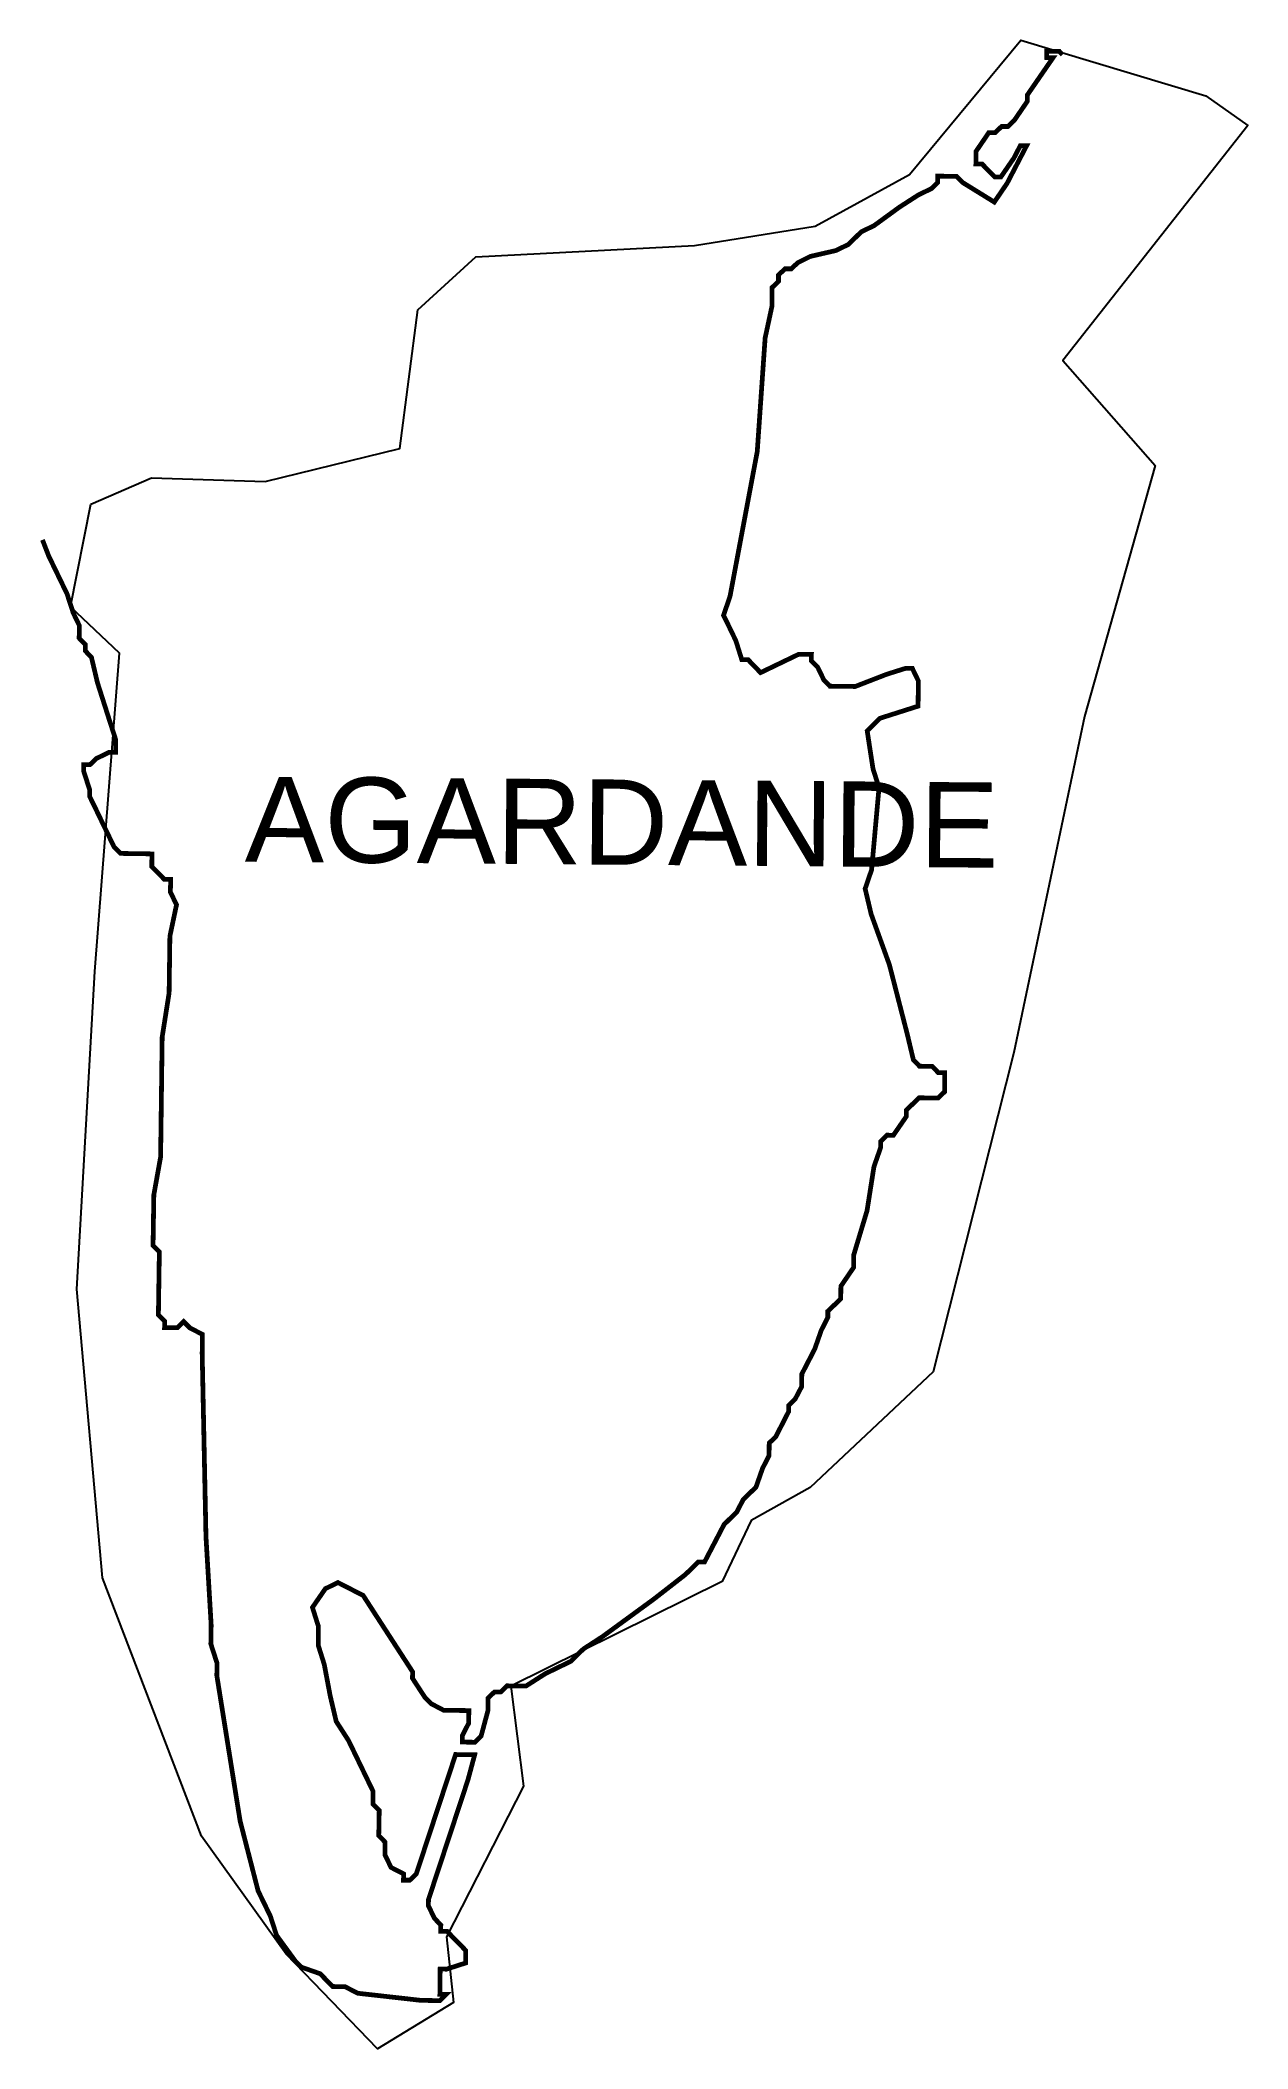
# Model space of a CAD drawing. Header units: metres. Extents: x 287654 to 288421, y 2021575 to 2022850.
import ezdxf

# ---------------------------------------------------------------- set-up
doc = ezdxf.new("R2010")
doc.units = ezdxf.units.M
for name, color, linetype in [('HIGH TIDE LINE', 6, 'Continuous'), ('village', 3, 'Continuous'), ('VILLAGE NAME', 250, 'Continuous')]:
    doc.layers.add(name, color=color, linetype=linetype)
doc.styles.get("Standard").update_dxf_attribs({"font": 'calibri.ttf'})

msp = doc.modelspace()

# ---------------------------------------------------------------- linework, layer by layer
at = {"layer": 'HIGH TIDE LINE', "lineweight": 0}
msp.add_lwpolyline([(288303.3, 2022841.2, 3.01, 3.01, 0), (288301.3, 2022843.3, 3.01, 3.01, 0), (288293.3, 2022843.4, 3.01, 3.01, 0), (288293.3, 2022839.4, 3.01, 3.01, 0), (288297.3, 2022839.3, 3.01, 3.01, 0), (288280.9, 2022815.5, 3.01, 3.01, 0), (288280.9, 2022811.5, 3.01, 3.01, 0), (288272.7, 2022799.5, 3.01, 3.01, 0), (288268.6, 2022795.6, 3.01, 3.01, 0), (288264.6, 2022795.6, 3.01, 3.01, 0), (288260.6, 2022791.7, 3.01, 3.01, 0), (288256.5, 2022791.7, 3.01, 3.01, 0), (288248.4, 2022779.8, 3.01, 3.01, 0), (288248.3, 2022771.8, 3.01, 3.01, 0), (288252.3, 2022771.7, 3.01, 3.01, 0), (288260.2, 2022763.6, 3.01, 3.01, 0), (288264.2, 2022763.6, 3.01, 3.01, 0), (288272.4, 2022775.5, 3.01, 3.01, 0), (288276.5, 2022783.4, 3.01, 3.01, 0), (288280.5, 2022783.4, 3.01, 3.01, 0), (288268.1, 2022759.5, 3.01, 3.01, 0), (288260, 2022747.6, 3.01, 3.01, 0), (288240.1, 2022759.9, 3.01, 3.01, 0), (288236.1, 2022763.9, 3.01, 3.01, 0), (288224.1, 2022764.1, 3.01, 3.01, 0), (288224.1, 2022760.1, 3.01, 3.01, 0), (288220, 2022756.1, 3.01, 3.01, 0), (288211.9, 2022752.2, 3.01, 3.01, 0), (288199.8, 2022744.4, 3.01, 3.01, 0), (288183.6, 2022732.6, 3.01, 3.01, 0), (288175.5, 2022728.7, 3.01, 3.01, 0), (288167.4, 2022720.7, 3.01, 3.01, 0), (288159.3, 2022716.8, 3.01, 3.01, 0), (288143.2, 2022713.1, 3.01, 3.01, 0), (288135.2, 2022709.1, 3.01, 3.01, 0), (288131.1, 2022705.2, 3.01, 3.01, 0), (288127.1, 2022705.2, 3.01, 3.01, 0), (288123, 2022701.3, 3.01, 3.01, 0), (288123, 2022697.3, 3.01, 3.01, 0), (288118.9, 2022693.3, 3.01, 3.01, 0), (288118.8, 2022681.3, 3.01, 3.01, 0), (288114.5, 2022661.3, 3.01, 3.01, 0), (288109.5, 2022589.2, 3.01, 3.01, 0), (288092.2, 2022497.2, 3.01, 3.01, 0), (288088.1, 2022485.2, 3.01, 3.01, 0), (288092, 2022477.2, 3.01, 3.01, 0), (288095.9, 2022469.1, 3.01, 3.01, 0), (288099.7, 2022457, 3.01, 3.01, 0), (288103.7, 2022457, 3.01, 3.01, 0), (288111.6, 2022448.8, 3.01, 3.01, 0), (288135.9, 2022460.5, 3.01, 3.01, 0), (288143.9, 2022460.4, 3.01, 3.01, 0), (288143.8, 2022456.4, 3.01, 3.01, 0), (288147.8, 2022452.4, 3.01, 3.01, 0), (288151.7, 2022444.3, 3.01, 3.01, 0), (288155.6, 2022440.2, 3.01, 3.01, 0), (288171.7, 2022440, 3.01, 3.01, 0), (288191.8, 2022447.8, 3.01, 3.01, 0), (288203.9, 2022451.6, 3.01, 3.01, 0), (288207.9, 2022451.6, 3.01, 3.01, 0), (288211.8, 2022443.5, 3.01, 3.01, 0), (288211.6, 2022427.5, 3.01, 3.01, 0), (288187.4, 2022419.8, 3.01, 3.01, 0), (288183.4, 2022415.8, 3.01, 3.01, 0), (288179.3, 2022411.8, 3.01, 3.01, 0), (288183, 2022387.7, 3.01, 3.01, 0), (288186.8, 2022375.7, 3.01, 3.01, 0), (288182.1, 2022323.6, 3.01, 3.01, 0), (288178, 2022311.6, 3.01, 3.01, 0), (288181.8, 2022295.5, 3.01, 3.01, 0), (288193.4, 2022263.3, 3.01, 3.01, 0), (288204.8, 2022219, 3.01, 3.01, 0), (288208.6, 2022203, 3.01, 3.01, 0), (288212.5, 2022198.9, 3.01, 3.01, 0), (288220.6, 2022198.8, 3.01, 3.01, 0), (288224.5, 2022194.7, 3.01, 3.01, 0), (288228.5, 2022194.7, 3.01, 3.01, 0), (288228.4, 2022182.6, 3.01, 3.01, 0), (288224.3, 2022178.7, 3.01, 3.01, 0), (288212.3, 2022178.8, 3.01, 3.01, 0), (288208.2, 2022174.9, 3.01, 3.01, 0), (288204.1, 2022170.9, 3.01, 3.01, 0), (288204.1, 2022166.9, 3.01, 3.01, 0), (288195.9, 2022155, 3.01, 3.01, 0), (288191.9, 2022155.1, 3.01, 3.01, 0), (288187.8, 2022151.1, 3.01, 3.01, 0), (288187.8, 2022147.1, 3.01, 3.01, 0), (288183.6, 2022135.1, 3.01, 3.01, 0), (288179.2, 2022107.1, 3.01, 3.01, 0), (288170.8, 2022079.2, 3.01, 3.01, 0), (288170.7, 2022071.1, 3.01, 3.01, 0), (288162.6, 2022059.2, 3.01, 3.01, 0), (288162.5, 2022051.2, 3.01, 3.01, 0), (288158.4, 2022047.2, 3.01, 3.01, 0), (288154.3, 2022043.3, 3.01, 3.01, 0), (288154.3, 2022039.3, 3.01, 3.01, 0), (288150.2, 2022031.3, 3.01, 3.01, 0), (288146, 2022019.3, 3.01, 3.01, 0), (288137.8, 2022003.4, 3.01, 3.01, 0), (288137.7, 2021995.4, 3.01, 3.01, 0), (288133.5, 2021987.4, 3.01, 3.01, 0), (288129.5, 2021983.5, 3.01, 3.01, 0), (288129.4, 2021979.5, 3.01, 3.01, 0), (288125.3, 2021971.5, 3.01, 3.01, 0), (288121.2, 2021963.5, 3.01, 3.01, 0), (288117.1, 2021959.6, 3.01, 3.01, 0), (288117, 2021951.6, 3.01, 3.01, 0), (288112.9, 2021943.6, 3.01, 3.01, 0), (288108.7, 2021931.6, 3.01, 3.01, 0), (288104.7, 2021927.7, 3.01, 3.01, 0), (288100.6, 2021923.7, 3.01, 3.01, 0), (288096.5, 2021915.8, 3.01, 3.01, 0), (288088.4, 2021907.8, 3.01, 3.01, 0), (288084.3, 2021899.9, 3.01, 3.01, 0), (288076, 2021884, 3.01, 3.01, 0), (288072, 2021884, 3.01, 3.01, 0), (288063.9, 2021876.1, 3.01, 3.01, 0), (288043.6, 2021860.3, 3.01, 3.01, 0), (288011.3, 2021836.7, 3.01, 3.01, 0), (287999.1, 2021828.8, 3.01, 3.01, 0), (287995.1, 2021824.9, 3.01, 3.01, 0), (287991, 2021820.9, 3.01, 3.01, 0), (287982.9, 2021817, 3.01, 3.01, 0), (287974.9, 2021813.1, 3.01, 3.01, 0), (287962.7, 2021805.3, 3.01, 3.01, 0), (287950.7, 2021805.4, 3.01, 3.01, 0), (287946.6, 2021801.5, 3.01, 3.01, 0), (287942.6, 2021801.5, 3.01, 3.01, 0), (287938.6, 2021797.6, 3.01, 3.01, 0), (287938.5, 2021789.6, 3.01, 3.01, 0), (287934.2, 2021773.6, 3.01, 3.01, 0), (287930.2, 2021769.6, 3.01, 3.01, 0), (287922.2, 2021769.7, 3.01, 3.01, 0), (287922.2, 2021773.7, 3.01, 3.01, 0), (287926.3, 2021781.7, 3.01, 3.01, 0), (287926.4, 2021789.7, 3.01, 3.01, 0), (287910.4, 2021789.9, 3.01, 3.01, 0), (287902.4, 2021794.1, 3.01, 3.01, 0), (287898.5, 2021798.1, 3.01, 3.01, 0), (287890.6, 2021810.2, 3.01, 3.01, 0), (287890.7, 2021814.3, 3.01, 3.01, 0), (287867.1, 2021850.7, 3.01, 3.01, 0), (287859.3, 2021862.8, 3.01, 3.01, 0), (287843.3, 2021871, 3.01, 3.01, 0), (287835.3, 2021867.1, 3.01, 3.01, 0), (287827.1, 2021855.2, 3.01, 3.01, 0), (287830.9, 2021843.1, 3.01, 3.01, 0), (287830.8, 2021831.1, 3.01, 3.01, 0), (287834.6, 2021819, 3.01, 3.01, 0), (287838.4, 2021798.9, 3.01, 3.01, 0), (287842.2, 2021782.8, 3.01, 3.01, 0), (287850, 2021770.7, 3.01, 3.01, 0), (287865.6, 2021738.4, 3.01, 3.01, 0), (287865.5, 2021730.4, 3.01, 3.01, 0), (287869.5, 2021726.3, 3.01, 3.01, 0), (287869.2, 2021710.3, 3.01, 3.01, 0), (287873.2, 2021706.2, 3.01, 3.01, 0), (287873.1, 2021698.2, 3.01, 3.01, 0), (287877, 2021690.1, 3.01, 3.01, 0), (287885, 2021686, 3.01, 3.01, 0), (287884.9, 2021682, 3.01, 3.01, 0), (287888.9, 2021682, 3.01, 3.01, 0), (287893, 2021685.9, 3.01, 3.01, 0), (287918, 2021761.8, 3.01, 3.01, 0), (287930.1, 2021761.6, 3.01, 3.01, 0), (287925.8, 2021745.6, 3.01, 3.01, 0), (287900.8, 2021669.8, 3.01, 3.01, 0), (287900.7, 2021665.8, 3.01, 3.01, 0), (287904.6, 2021657.7, 3.01, 3.01, 0), (287908.6, 2021653.6, 3.01, 3.01, 0), (287908.5, 2021649.6, 3.01, 3.01, 0), (287912.5, 2021649.6, 3.01, 3.01, 0), (287916.5, 2021645.5, 3.01, 3.01, 0), (287924.4, 2021637.4, 3.01, 3.01, 0), (287924.3, 2021629.4, 3.01, 3.01, 0), (287912.2, 2021625.5, 3.01, 3.01, 0), (287908.2, 2021625.6, 3.01, 3.01, 0), (287908, 2021609.5, 3.01, 3.01, 0), (287912, 2021609.5, 3.01, 3.01, 0), (287907.9, 2021605.5, 3.01, 3.01, 0), (287895.9, 2021605.7, 3.01, 3.01, 0), (287855.9, 2021610.2, 3.01, 3.01, 0), (287847.9, 2021614.3, 3.01, 3.01, 0), (287839.9, 2021614.5, 3.01, 3.01, 0), (287832, 2021622.6, 3.01, 3.01, 0), (287820, 2021626.8, 3.01, 3.01, 0), (287816.1, 2021630.8, 3.01, 3.01, 0), (287804.3, 2021647, 3.01, 3.01, 0), (287800.4, 2021659.1, 3.01, 3.01, 0), (287796.5, 2021667.2, 3.01, 3.01, 0), (287792.6, 2021675.2, 3.01, 3.01, 0), (287781.2, 2021719.5, 3.01, 3.01, 0), (287766.4, 2021811.9, 3.01, 3.01, 0), (287766.5, 2021819.9, 3.01, 3.01, 0), (287762.6, 2021832, 3.01, 3.01, 0), (287762.8, 2021844, 3.01, 3.01, 0), (287759.5, 2021900.2, 3.01, 3.01, 0), (287757.1, 2022016.5, 3.01, 3.01, 0), (287757.2, 2022028.6, 3.01, 3.01, 0), (287749.3, 2022032.7, 3.01, 3.01, 0), (287745.3, 2022036.7, 3.01, 3.01, 0), (287741.3, 2022032.8, 3.01, 3.01, 0), (287733.2, 2022032.9, 3.01, 3.01, 0), (287733.3, 2022036.9, 3.01, 3.01, 0), (287729.3, 2022041, 3.01, 3.01, 0), (287729.9, 2022081, 3.01, 3.01, 0), (287725.9, 2022085.1, 3.01, 3.01, 0), (287726.4, 2022117.2, 3.01, 3.01, 0), (287730.7, 2022141.2, 3.01, 3.01, 0), (287731.7, 2022217.4, 3.01, 3.01, 0), (287736.1, 2022245.4, 3.01, 3.01, 0), (287736.6, 2022281.4, 3.01, 3.01, 0), (287740.8, 2022301.4, 3.01, 3.01, 0), (287736.9, 2022309.5, 3.01, 3.01, 0), (287737.1, 2022317.5, 3.01, 3.01, 0), (287733, 2022317.6, 3.01, 3.01, 0), (287729.1, 2022321.6, 3.01, 3.01, 0), (287725.1, 2022325.7, 3.01, 3.01, 0), (287725.2, 2022333.7, 3.01, 3.01, 0), (287705.2, 2022334, 3.01, 3.01, 0), (287701.2, 2022338, 3.01, 3.01, 0), (287697.3, 2022346.1, 3.01, 3.01, 0), (287693.4, 2022354.2, 3.01, 3.01, 0), (287689.5, 2022362.3, 3.01, 3.01, 0), (287685.6, 2022370.3, 3.01, 3.01, 0), (287685.7, 2022374.3, 3.01, 3.01, 0), (287681.8, 2022386.4, 3.01, 3.01, 0), (287681.9, 2022390.4, 3.01, 3.01, 0), (287685.9, 2022390.4, 3.01, 3.01, 0), (287690, 2022394.3, 3.01, 3.01, 0), (287698, 2022398.2, 3.01, 3.01, 0), (287702.1, 2022398.2, 3.01, 3.01, 0), (287702.2, 2022406.2, 3.01, 3.01, 0), (287698.3, 2022418.3, 3.01, 3.01, 0), (287690.6, 2022442.4, 3.01, 3.01, 0), (287686.8, 2022458.5, 3.01, 3.01, 0), (287682.9, 2022462.6, 3.01, 3.01, 0), (287682.9, 2022466.6, 3.01, 3.01, 0), (287679, 2022470.7, 3.01, 3.01, 0), (287679.1, 2022478.7, 3.01, 3.01, 0), (287675.2, 2022486.8, 3.01, 3.01, 0), (287671.3, 2022498.8, 3.01, 3.01, 0), (287659.6, 2022523, 3.01, 3.01, 0), (287655.7, 2022533.1, 3.01, 3.01, 0)], format="xyseb", dxfattribs=at)
at = {"layer": 'village', "color": 3}
msp.add_polyline3d([(287689, 2022259, 0), (287704.7, 2022461.2, 0), (287673.4, 2022490.6, 0), (287686.3, 2022555.7, 0), (287725, 2022572.6, 0), (287797, 2022570.2, 0), (287882.5, 2022591.2, 0), (287894.1, 2022679.1, 0), (287930.8, 2022712.8, 0), (288069.7, 2022720.1, 0), (288146.3, 2022732.3, 0), (288206.1, 2022765.2, 0), (288276.8, 2022850.4, 0), (288394.3, 2022815.1, 0), (288421, 2022796.2, 0), (288303.6, 2022647.1, 0), (288362.2, 2022580.3, 0), (288317.3, 2022421, 0), (288272.4, 2022207.6, 0), (288221.1, 2022004.9, 0), (288143, 2021931.4, 0), (288105.7, 2021910.3, 0), (288087.2, 2021871.7, 0), (287953.1, 2021805.2, 0), (287961.1, 2021741.6, 0), (287912.2, 2021646.1, 0), (287916.6, 2021604.3, 0), (287868.3, 2021574.9, 0), (287810.5, 2021635, 0), (287756.7, 2021709.9, 0), (287693.9, 2021874, 0), (287677.6, 2022057.4, 0)], close=True, dxfattribs=at)

# ---------------------------------------------------------------- texts
at = {"layer": 'VILLAGE NAME', "insert": (287784.5, 2022382.8), "char_height": 54.089, "attachment_point": 1, "rotation": 359.5442}
msp.add_mtext_dynamic_manual_height_columns('{\\fArial|b0|i0|c0|p34;AGARDANDE}', width=391.253, gutter_width=270.4, heights=[0], dxfattribs=at)

doc.saveas('drawing.dxf')
